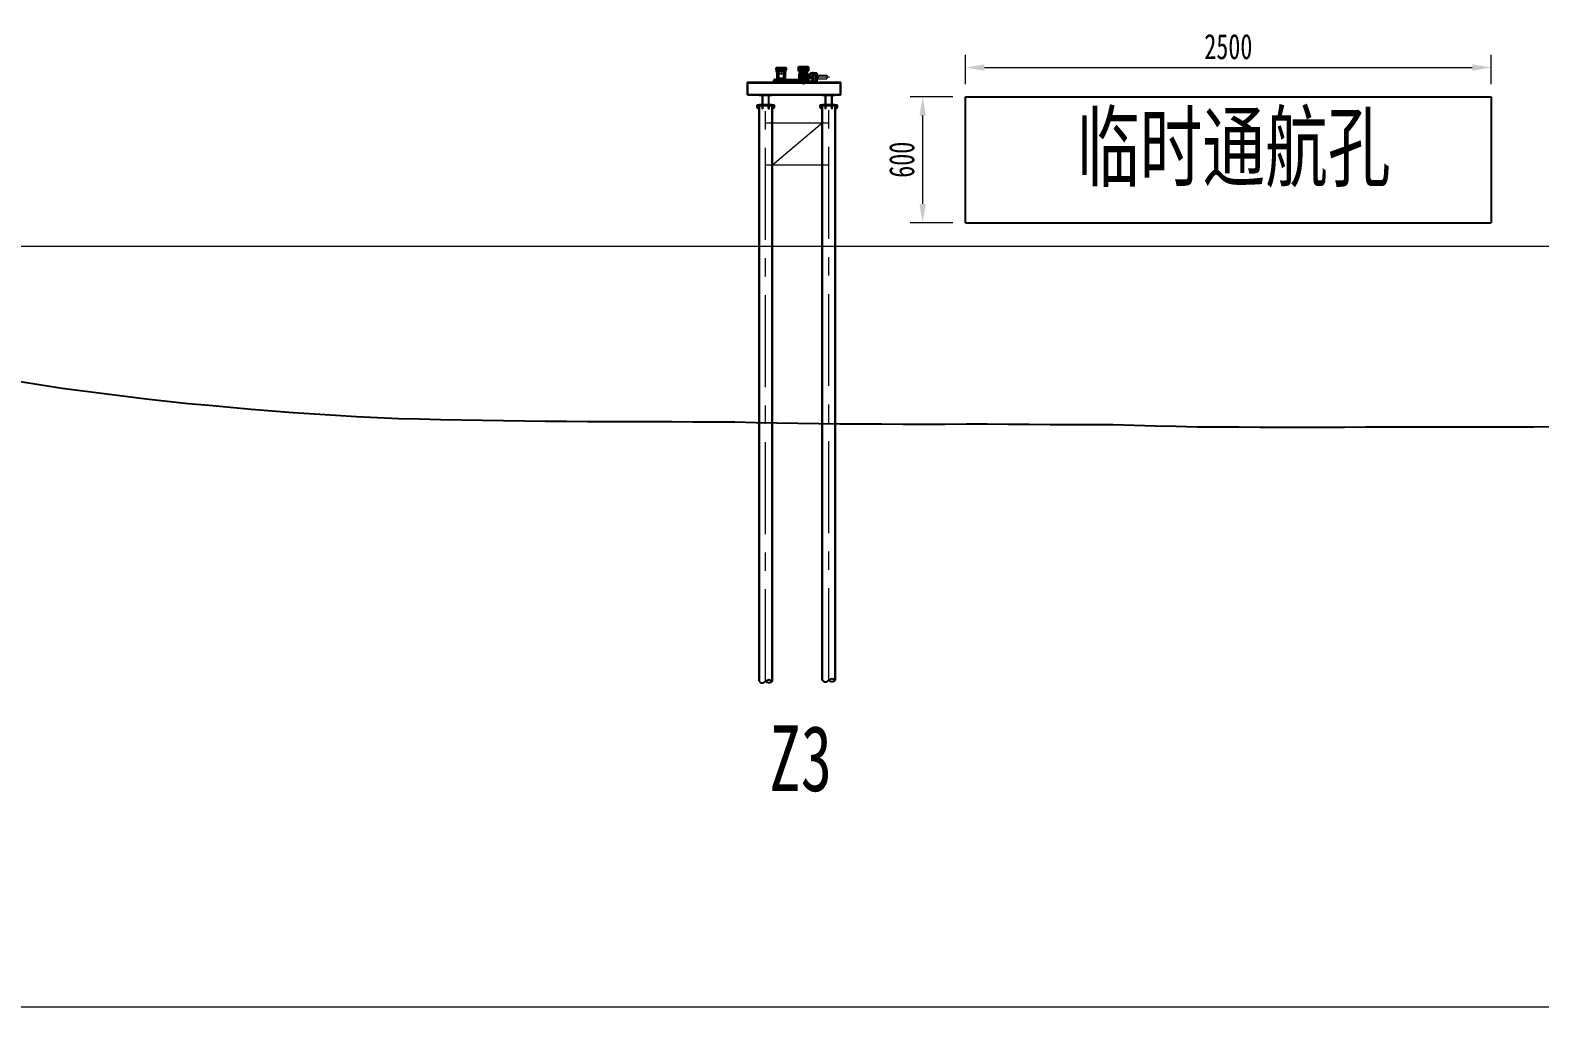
# Model space of a CAD drawing. Extents: x 1767995 to 4174245, y 542814 to 862564.
# Drawn here: x 1931156 to 2002967, y 622752 to 669219 of the extents above; entities that cross this region are included whole.
import ezdxf
from ezdxf.lldxf.tags import DXFTag

# ---------------------------------------------------------------- set-up
doc = ezdxf.new("R2010")
doc.units = 0
doc.header["$LTSCALE"] = 3500
for name, pattern in [('ACAD_ISO02W100', [15, 12, -3]), ('CENTER', [2, 1.25, -0.25, 0.25, -0.25]), ('CENTER8', [6.35, 3.96875, -0.79375, 0.79375, -0.79375]), ('CENTERX2', [101.6, 63.5, -12.7, 12.7, -12.7]), ('DASHED', [0.75, 0.5, -0.25]), ('LINEL4', [12.5, 7.5, -2, 1, -2])]:
    doc.linetypes.add(name, pattern=pattern)
doc.layers.get('Defpoints').update_dxf_attribs({"color": 8})
for name, color, linetype, lineweight in [('0 尺寸线', 4, 'Continuous', 18), ('1 BZ 标注', 2, 'Continuous', 13), ('1粗实线', 1, 'Continuous', 30), ('3中心线', 6, 'CENTER', 18), ('5文本', 7, 'Continuous', 15), ('AM_0', 7, 'Continuous', 50), ('中心线', 2, 'CENTER', 15), ('尺寸标注', 3, 'Continuous', 18), ('标注', 3, 'Continuous', 18)]:
    doc.layers.add(name, color=color, linetype=linetype, lineweight=lineweight)
for name, color, linetype in [('M_Prof', 2, 'Continuous'), ('卡特粗实线', 7, 'Continuous'), ('纵_地面线', 30, 'Continuous')]:
    doc.layers.add(name, color=color, linetype=linetype)
doc.styles.add('wlx0.7', font='仿宋_GB2312.TTF', dxfattribs={"width": 0.7})
doc.styles.add('图内文字', font='仿宋_GB2312.TTF', dxfattribs={"width": 0.7})
tags = doc.linetypes.add('DASHDOT0', pattern=[1, 0.4, -0.3, 0, -0.3]).pattern_tags.tags
tags[10:11] = [DXFTag(74, 4), DXFTag(75, 0), DXFTag(340, '0'), DXFTag(46, 0.0), DXFTag(50, 0.0), DXFTag(44, 0.0), DXFTag(45, 0.0)]
tags[8:9] = [DXFTag(74, 4), DXFTag(75, 0), DXFTag(340, '0'), DXFTag(46, 0.0), DXFTag(50, 0.0), DXFTag(44, 0.0), DXFTag(45, 0.0)]
tags[6:7] = [DXFTag(74, 4), DXFTag(75, 0), DXFTag(340, '0'), DXFTag(46, 0.0), DXFTag(50, 0.0), DXFTag(44, 0.0), DXFTag(45, 0.0)]
tags[4:5] = [DXFTag(74, 4), DXFTag(75, 0), DXFTag(340, '0'), DXFTag(46, 0.0), DXFTag(50, 0.0), DXFTag(44, 0.0), DXFTag(45, 0.0)]
doc.dimstyles.new('600', dxfattribs={"dimscale": 600, "dimtxt": 2, "dimasz": 1.5, "dimexe": 1, "dimexo": 1, "dimgap": 0.65, "dimtad": 1, "dimdec": 0, "dimlfac": 0.1, "dimzin": 0, "dimdsep": 46, "dimtxsty": 'wlx0.7', "dimcen": 0, "dimclrd": 7, "dimclre": 7, "dimclrt": 7, "dimadec": 0, "dimazin": 0, "dimtfac": 1, "dimtdec": 0, "dimtmove": 1, "dimatfit": 3, "dimfxl": 1, "dimtolj": 1, "dimtzin": 0, "dimlwd": 13, "dimlwe": 13, "dimarcsym": 1})

# ---------------------------------------------------------------- blocks, each defined once
blk = doc.blocks.new('SW_CENTERMARKSYMBOL_15')
at = {"color": 0, "linetype": 'Continuous', "lineweight": 0}
for p, q in [((-1, 0), (-1.21374, 0)), ((0, 0), (-0.5, 0)), ((0, 1), (0, 1.21374)), ((0, 0), (0, 0.5)), ((0, 0), (0, -0.5)), ((0, 0), (0.5, 0)), ((1, 0), (1.21374, 0)), ((0, -1), (0, -1.21374))]:
    blk.add_line(p, q, dxfattribs=at)
blk = doc.blocks.new('1234569')
at = {"layer": '尺寸标注', "color": 7, "linetype": 'CENTER8'}
for p, q in [((-196111, -679551), (-196090, -679551)), ((-196100, -679562), (-196100, -679541)), ((-196100, -679595), (-196100, -679566))]:
    blk.add_line(p, q, dxfattribs=at)
at = {"layer": '尺寸标注', "color": 7}
for points in [[(-196106, -679565), (-196106, -679565, 0.414214), (-196108, -679567), (-196108, -679575)], [(-196093, -679575), (-196093, -679567, 0.414214), (-196095, -679565), (-196095, -679565)]]:
    blk.add_lwpolyline(points, format="xyb", dxfattribs=at)
blk.add_lwpolyline([(-196095, -679575), (-196095, -679600), (-196100, -679603), (-196105, -679600), (-196105, -679575)], dxfattribs=at)
for radius in [15, 10.4]:
    blk.add_circle((-196100, -679551), radius, dxfattribs=at)
blk = doc.blocks.new('456')
at = {"layer": '尺寸标注', "color": 1, "linetype": 'DASHDOT0'}
for p, q in [((-216147, -678337), (-216154, -678337)), ((-216150, -678340), (-216150, -678333))]:
    blk.add_line(p, q, dxfattribs=at)
at = {"layer": '尺寸标注', "color": 1}
blk.add_circle((-216150, -678337), 3.5, dxfattribs=at)
blk = doc.blocks.new('321321')
at = {"layer": '尺寸标注', "color": 1, "linetype": 'DASHDOT0'}
for p, q in [((-216211, -682364), (-216218, -682364)), ((-216214, -682367), (-216214, -682360)), ((-215991, -682364), (-215998, -682364)), ((-215994, -682367), (-215994, -682360)), ((-215771, -682364), (-215778, -682364)), ((-215774, -682367), (-215774, -682360)), ((-215551, -682364), (-215558, -682364)), ((-215554, -682367), (-215554, -682360)), ((-215331, -682364), (-215338, -682364)), ((-215334, -682367), (-215334, -682360))]:
    blk.add_line(p, q, dxfattribs=at)
at = {"layer": '尺寸标注', "color": 1}
for points in [[(-216212, -682367), (-216210, -682364), (-216212, -682360), (-216216, -682361), (-216218, -682364), (-216216, -682367)], [(-215992, -682367), (-215990, -682364), (-215992, -682360), (-215996, -682361), (-215998, -682364), (-215996, -682367)], [(-215772, -682367), (-215770, -682364), (-215772, -682360), (-215776, -682361), (-215778, -682364), (-215776, -682367)], [(-215552, -682367), (-215550, -682364), (-215552, -682360), (-215556, -682361), (-215558, -682364), (-215556, -682367)], [(-215332, -682367), (-215330, -682364), (-215332, -682360), (-215336, -682361), (-215338, -682364), (-215336, -682367)]]:
    blk.add_lwpolyline(points, close=True, dxfattribs=at)
at = {"layer": '尺寸标注', "color": 4}
for centre, radius in [((-216214, -682364), 6), ((-216214, -682364), 5), ((-215994, -682364), 6), ((-215774, -682364), 6), ((-215554, -682364), 6), ((-215334, -682364), 6)]:
    blk.add_circle(centre, radius, dxfattribs=at)
at = {"layer": '尺寸标注', "color": 1}
for centre in [(-216214, -682364), (-215994, -682364), (-215774, -682364), (-215554, -682364), (-215334, -682364)]:
    blk.add_circle(centre, 5, dxfattribs=at)
at = {"layer": '尺寸标注', "color": 251}
for centre in [(-216214, -682364), (-215994, -682364), (-215774, -682364), (-215554, -682364), (-215334, -682364)]:
    blk.add_circle(centre, 3, dxfattribs=at)
blk = doc.blocks.new('0123')
at = {"layer": '尺寸标注', "color": 0}
for p, q in [((-197674, -679484), (-197674, -679478)), ((-197671, -679484), (-197671, -679509)), ((-197670, -679484), (-197670, -679478)), ((-197662, -679478), (-197662, -679484)), ((-197661, -679484), (-197661, -679509))]:
    blk.add_line(p, q, dxfattribs=at)
at = {"layer": '尺寸标注', "color": 0, "linetype": 'DASHDOT0'}
blk.add_line((-197666, -679473), (-197666, -679513), dxfattribs=at)
at = {"layer": '尺寸标注', "color": 0}
for points in [[(-197658, -679478), (-197674, -679478, 0.414214), (-197675, -679479), (-197675, -679484)], [(-197657, -679484), (-197657, -679479, 0.414214), (-197658, -679478), (-197658, -679484)]]:
    blk.add_lwpolyline(points, format="xyb", dxfattribs=at)
blk.add_lwpolyline([(-197671, -679509), (-197661, -679509), (-197666, -679513)], close=True, dxfattribs=at)
blk = doc.blocks.new('23322')
at = {"layer": '尺寸标注', "color": 0}
for p, q in [((39013, 49007), (39030, 49014)), ((39085, 48934), (39092, 48951)), ((39188, 48934), (39181, 48950)), ((39261, 49109), (39244, 49102)), ((39261, 49006), (39244, 49013))]:
    blk.add_line(p, q, dxfattribs=at)
for centre, radius in [((39021, 49010), 9), ((39022, 49106), 9), ((39137, 49058), 90), ((39137, 49058), 90), ((39089, 49173), 9), ((39089, 48942), 9), ((39184, 48942), 9), ((39185, 49173), 9), ((39252, 49010), 9), ((39253, 49105), 9)]:
    blk.add_circle(centre, radius, dxfattribs=at)
blk.add_arc((39137, 49058), 150, 296.46128, 243.53872, dxfattribs=at)
blk = doc.blocks.new('ewqwe')
h = blk.add_hatch()
h.set_pattern_fill('ANSI37', color=5, scale=4)
h.set_pattern_definition([(45, (60193.746, -5943.269), (-8.98025612, 8.98025612), []), (135, (60193.746, -5943.269), (-8.98025612, -8.98025612), [])])
h.paths.add_polyline_path([(965601, 492388), (966080, 492388), (966080, 492408), (965601, 492408)])
at = {"color": 2, "lineweight": 30}
for p, q in [((965601, 492388), (966081, 492388)), ((965601, 492208), (965601, 492378)), ((965601, 492208), (966081, 492208)), ((965601, 492188), (966081, 492188)), ((965651, 492148), (965671, 492148)), ((965706, 492208), (965706, 492368)), ((965726, 492208), (965726, 492368)), ((965831, 492208), (965831, 492368)), ((965851, 492208), (965851, 492368)), ((965956, 492208), (965956, 492368)), ((965976, 492208), (965976, 492368)), ((966011, 492148), (966031, 492148)), ((966081, 492208), (966081, 492378)), ((966081, 492188), (966081, 492208))]:
    blk.add_line(p, q, dxfattribs=at)
at = {"color": 2}
for p, q in [((965601, 492368), (965601, 492388)), ((965601, 492188), (965601, 492208))]:
    blk.add_line(p, q, dxfattribs=at)
at = {"color": 2, "lineweight": 30}
blk.add_lwpolyline([(965601, 492368), (966081, 492368), (966081, 492388)], dxfattribs=at)
at = {"layer": '0 尺寸线'}
blk.add_lwpolyline([(965601, 492388), (966081, 492388), (966081, 492408), (965601, 492408)], close=True, dxfattribs=at)
at = {"layer": '1 BZ 标注'}
for p, q in [((965651, 492148), (965671, 492148)), ((966011, 492148), (966031, 492148))]:
    blk.add_line(p, q, dxfattribs=at)
at = {"layer": '中心线', "linetype": 'CENTERX2'}
for p, q in [((965651, 492188), (965651, 492148)), ((965651, 492188), (965651, 492148)), ((965671, 492188), (965671, 492148)), ((965671, 492188), (965671, 492148)), ((965671, 492148), (966011, 492148)), ((965671, 492148), (966011, 492148)), ((966011, 492188), (966011, 492148)), ((966011, 492188), (966011, 492148)), ((966031, 492188), (966031, 492148)), ((966031, 492188), (966031, 492148))]:
    blk.add_line(p, q, dxfattribs=at)
at = {"layer": '卡特粗实线'}
blk.add_line((965976, 492208), (965996, 492208), dxfattribs=at)
blk = doc.blocks.new('A$C159A2C35')
h = blk.add_hatch()
h.set_pattern_fill('ANSI37', color=5, scale=4)
h.set_pattern_definition([(45, (-904848.285, -497628.079), (-8.98025612, 8.98025612), []), (135, (-904848.285, -497628.079), (-8.98025612, -8.98025612), [])])
h.paths.add_polyline_path([(449, 703), (928, 703), (928, 723), (449, 723)])
at = {"layer": '尺寸标注', "linetype": 'ACAD_ISO02W100', "lineweight": 30, "ltscale": 3}
h = blk.add_hatch(dxfattribs=at)
h.set_pattern_fill('ANSI32', color=3, scale=50)
h.set_pattern_definition([(45, (-39514.227, -48795.501), (-13.258252, 13.258252), []), (45, (-39505.388, -48795.501), (-13.258252, 13.258252), [])])
h.paths.add_polyline_path([(-578, 68), (-578, 48), (-175, 48), (-175, 68)])
at = {"color": 2, "lineweight": 30}
for p, q in [((448, 603), (448, 723)), ((448, 703), (928, 703)), ((448, 603), (928, 603)), ((448, 583), (928, 583)), ((473, 533), (473, 583)), ((473, 533), (483, 533)), ((473, 533), (522, 433)), ((483, 533), (483, 583)), ((483, 533), (532, 433)), ((522, 433), (563, 433)), ((553, 603), (553, 683)), ((563, 433), (563, 583)), ((573, 603), (573, 683)), ((678, 603), (678, 683)), ((698, 603), (698, 683)), ((803, 603), (803, 683)), ((814, 433), (814, 583)), ((814, 433), (856, 433)), ((823, 603), (823, 683)), ((894, 533), (846, 433)), ((904, 533), (856, 433)), ((894, 533), (894, 583)), ((904, 533), (904, 583)), ((928, 603), (928, 703))]:
    blk.add_line(p, q, dxfattribs=at)
at = {"color": 5, "linetype": 'Continuous', "lineweight": 0}
for p, q in [((-771, 352), (-1493, 352)), ((-771, 172), (-1493, 172)), ((-878, 375), (-879, 375)), ((-873, 369), (-873, 365)), ((-870, 369), (-873, 369)), ((-873, 365), (-873, 352)), ((-870, 365), (-870, 369)), ((-870, 365), (-870, 352)), ((-864, 375), (-865, 375)), ((-771, 394), (-811, 394)), ((-771, 386), (-811, 386)), ((-771, 378), (-811, 378)), ((-771, 126), (-811, 126)), ((-771, 118), (-811, 118)), ((-771, 110), (-811, 110))]:
    blk.add_line(p, q, dxfattribs=at)
at = {"color": 7, "linetype": 'Continuous'}
for p, q in [((-1026, 45), (-588, 45)), ((-923, 45), (-952, 45)), ((-667, 45), (-724, 45)), ((-588, 45), (-576, 45)), ((-118, 45), (-576, 45)), ((684, 131), (688, 131)), ((686, 418), (690, 418))]:
    blk.add_line(p, q, dxfattribs=at)
at = {"color": 6, "linetype": 'Continuous'}
blk.add_line((-578, 424), (-175, 424), dxfattribs=at)
at = {"color": 5, "linetype": 'Continuous'}
for p, q in [((-546, 98), (-546, 424)), ((-207, 424), (-207, 98))]:
    blk.add_line(p, q, dxfattribs=at)
at = {"color": 2}
for p, q in [((448, 683), (448, 703)), ((448, 583), (448, 603))]:
    blk.add_line(p, q, dxfattribs=at)
at = {"color": 5, "linetype": 'DASHED'}
for p, q in [((553, 433), (553, 583)), ((824, 433), (824, 583))]:
    blk.add_line(p, q, dxfattribs=at)
at = {"color": 5, "linetype": 'Continuous', "lineweight": 0}
for points in [[(-879, 375), (-879, 380), (-879, 382)], [(-864, 382), (-864, 382), (-864, 382), (-866, 382), (-867, 382), (-870, 382), (-872, 382), (-875, 382), (-877, 382), (-878, 382), (-879, 382), (-879, 382)], [(-864, 382), (-864, 380), (-864, 375)]]:
    blk.add_lwpolyline(points, dxfattribs=at)
blk.add_lwpolyline([(-811, 95), (-811, 410, -0.414214), (-809, 412), (-773, 412, -0.414214), (-771, 410), (-771, 95, -0.414214), (-773, 93), (-809, 93, -0.414214)], format="xyb", close=True, dxfattribs=at)
for points in [[(-603, 287), (-751, 287, -0.414214), (-753, 289), (-753, 310, 0.414214), (-755, 312), (-771, 312)], [(-771, 212), (-755, 212, 0.414214), (-753, 214), (-753, 235, -0.414214), (-751, 237), (-603, 237, 0.414214), (-598, 242), (-598, 282, 0.414214), (-603, 287)]]:
    blk.add_lwpolyline(points, format="xyb", dxfattribs=at)
at = {"color": 2, "lineweight": 30}
blk.add_lwpolyline([(448, 683), (928, 683)], dxfattribs=at)
at = {"color": 7, "linetype": 'Continuous'}
for centre, radius in [((686, 131), 8.26), ((686, 131), 7.14), ((688, 418), 8.26), ((688, 418), 7.14), ((686, 131), 2), ((688, 418), 2)]:
    blk.add_circle(centre, radius, dxfattribs=at)
at = {"color": 5, "linetype": 'Continuous', "lineweight": 0}
for points, knots in [([(-873, 369), (-875, 369), (-876, 370), (-878, 371), (-878, 371)], [0, 0, 0, 0, 0.993902, 1, 1, 1, 1]), ([(-865, 371), (-866, 371), (-867, 370), (-869, 369), (-870, 369)], [0, 0, 0, 0, 0.587839, 1, 1, 1, 1])]:
    blk.add_open_spline(points, degree=3, knots=knots, dxfattribs=at)
at = {"color": 7, "linetype": 'Continuous'}
for points in [[(680, 125), (680, 126), (678, 127), (678, 130), (678, 133), (679, 136), (681, 138), (683, 139), (686, 140), (689, 139), (692, 138), (694, 135), (695, 133), (695, 130), (694, 127), (692, 125), (690, 123), (687, 122), (684, 122), (682, 123), (681, 125), (680, 125)], [(682, 412), (682, 413), (680, 414), (680, 417), (680, 420), (681, 423), (683, 425), (685, 426), (688, 427), (691, 426), (694, 425), (696, 423), (697, 420), (697, 417), (696, 414), (694, 412), (692, 410), (689, 409), (686, 410), (684, 411), (683, 412), (682, 412)]]:
    blk.add_open_spline(points, degree=3, knots=[0, 0, 0, 0, 0.053715, 0.10743, 0.161125, 0.214803, 0.268509, 0.322226, 0.375879, 0.429453, 0.483028, 0.536683, 0.5904, 0.644106, 0.697784, 0.751479, 0.805199, 0.858879, 0.912473, 0.966037, 1, 1, 1, 1], dxfattribs=at)
at = {"layer": '0 尺寸线'}
blk.add_lwpolyline([(449, 703), (928, 703), (928, 723), (449, 723)], close=True, dxfattribs=at)
at = {"layer": '1 BZ 标注'}
for p, q in [((-1493, 352), (-1493, 172)), ((928, 703), (928, 683)), ((928, 603), (928, 583))]:
    blk.add_line(p, q, dxfattribs=at)
at = {"layer": 'AM_0', "color": 7, "lineweight": 30}
for p, q in [((-1010, 453), (-1010, 45)), ((-841, 453), (-1010, 453)), ((-990, 453), (-990, 45)), ((-877, 45), (-877, 0)), ((-841, 45), (-841, 453)), ((-811, 453), (-841, 453)), ((-811, 45), (-811, 453)), ((-761, 453), (-811, 453)), ((1006, 45), (1006, 135)), ((1026, 45), (1026, 135))]:
    blk.add_line(p, q, dxfattribs=at)
for points in [[(-1026, 45), (1026, 45), (1026, 0), (-1026, 0)], [(386, 65), (986, 65), (986, 45), (386, 45)]]:
    blk.add_lwpolyline(points, close=True, dxfattribs=at)
blk.add_lwpolyline([(1026, 135), (-511, 135, -0.414214), (-661, 285), (-661, 353, 0.414491), (-761, 453)], format="xyb", dxfattribs=at)
blk.add_lwpolyline([(-678, 45), (-678, 48), (-576, 48), (346, 48), (346, 45)], dxfattribs=at)
at = {"layer": '中心线', "linetype": 'CENTERX2'}
blk.add_line((688, 610), (688, 363), dxfattribs=at)
at = {"layer": '卡特粗实线'}
blk.add_line((823, 603), (843, 603), dxfattribs=at)
at = {"layer": '尺寸标注', "color": 253, "linetype": 'LINEL4'}
for p, q in [((-1611, 262), (-207, 262)), ((-377, -88), (-377, 571)), ((-377, 571), (-377, -88)), ((-377, -22), (-377, 522)), ((-326, 386), (-333, 369)), ((546, 440), (546, 65)), ((546, 121), (826, 121)), ((596, 205), (596, 143)), ((776, 205), (776, 143)), ((827, 440), (826, 65))]:
    blk.add_line(p, q, dxfattribs=at)
at = {"layer": '尺寸标注', "color": 4}
for p, q in [((-811, 402), (-811, 343)), ((-811, 388), (-811, 45)), ((-811, 93), (-811, 153)), ((-811, 45), (1026, 45)), ((-227, 98), (-527, 98)), ((-522, 48), (-522, 48)), ((-514, 48), (-514, 48)), ((-444, 128), (-310, 128)), ((-385, 45), (-385, 45)), ((-381, 45), (-381, 45)), ((-373, 45), (-373, 45)), ((-369, 45), (-369, 45)), ((-244, 68), (-244, 68)), ((-228, 68), (-228, 68)), ((346, 45), (346, 135)), ((366, 45), (366, 135)), ((506, 65), (686, 65)), ((686, 143), (586, 125)), ((686, 65), (866, 65))]:
    blk.add_line(p, q, dxfattribs=at)
at = {"layer": '尺寸标注', "color": 8, "linetype": 'ACAD_ISO02W100'}
for p, q in [((-661, 272), (-811, 272)), ((-661, 252), (-811, 252))]:
    blk.add_line(p, q, dxfattribs=at)
at = {"layer": '尺寸标注', "color": 6}
blk.add_line((947, 45), (-811, 45), dxfattribs=at)
at = {"layer": '尺寸标注', "color": 6, "lineweight": 30}
for p, q in [((-708, 291), (-708, 327)), ((-708, 291), (-708, 327)), ((-708, 197), (-708, 233)), ((-708, 197), (-708, 233)), ((-706, 329), (-578, 329)), ((-706, 289), (-578, 289)), ((-706, 235), (-578, 235)), ((-706, 195), (-578, 195)), ((-175, 63), (-175, 58))]:
    blk.add_line(p, q, dxfattribs=at)
at = {"layer": '尺寸标注', "color": 4, "linetype": 'ACAD_ISO02W100'}
for p, q in [((-673, 289), (-673, 329)), ((-673, 287), (-673, 237)), ((-673, 237), (-673, 287)), ((-673, 195), (-673, 235)), ((-648, 289), (-648, 329)), ((-648, 237), (-648, 287)), ((-648, 195), (-648, 235)), ((-623, 289), (-623, 329)), ((-623, 287), (-623, 237)), ((-623, 237), (-623, 287)), ((-623, 195), (-623, 235))]:
    blk.add_line(p, q, dxfattribs=at)
at = {"layer": '尺寸标注', "color": 1, "linetype": 'CENTER8'}
blk.add_line((-633, 109), (327, 109), dxfattribs=at)
at = {"layer": '尺寸标注', "color": 2}
blk.add_line((-578, 87), (-578, 424), dxfattribs=at)
at = {"layer": '尺寸标注', "color": 6, "linetype": 'ACAD_ISO02W100', "lineweight": 30, "ltscale": 3}
for p, q in [((-578, 98), (-175, 98)), ((-578, 68), (-175, 68))]:
    blk.add_line(p, q, dxfattribs=at)
at = {"layer": '尺寸标注', "color": 8}
for p, q in [((-526, 53), (-522, 57)), ((-526, 53), (-526, 48)), ((-522, 88), (-518, 90)), ((-522, 68), (-522, 88)), ((-522, 68), (-522, 57)), ((-518, 90), (-514, 88)), ((-514, 88), (-514, 68)), ((-514, 68), (-514, 57)), ((-514, 57), (-510, 53)), ((-510, 53), (-510, 48)), ((-385, 53), (-381, 57)), ((-385, 53), (-385, 48)), ((-381, 88), (-377, 90)), ((-381, 68), (-381, 88)), ((-381, 68), (-381, 57)), ((-377, 90), (-373, 88)), ((-373, 88), (-373, 68)), ((-373, 68), (-373, 57)), ((-373, 57), (-369, 53)), ((-369, 53), (-369, 48)), ((-244, 53), (-240, 57)), ((-244, 53), (-244, 48)), ((-240, 88), (-236, 90)), ((-240, 68), (-240, 88)), ((-240, 68), (-240, 57)), ((-240, 57), (-240, 57)), ((-236, 90), (-232, 88)), ((-232, 88), (-232, 68)), ((-232, 68), (-232, 57)), ((-232, 57), (-228, 53)), ((-228, 53), (-228, 48)), ((423, 73), (449, 73)), ((423, 65), (423, 73)), ((449, 65), (423, 65)), ((426, 17), (426, 65)), ((426, 17), (436, 13)), ((427, 27), (427, 73)), ((427, 17), (427, 45)), ((443, 25), (429, 25)), ((436, 13), (446, 17)), ((445, 27), (445, 73)), ((446, 17), (446, 65)), ((446, 17), (446, 45)), ((449, 73), (449, 65)), ((515, 100), (522, 103)), ((515, 100), (515, 55)), ((522, 103), (522, 55)), ((522, 103), (529, 100)), ((529, 100), (529, 55)), ((538, 540), (538, 443)), ((538, 443), (553, 438)), ((546, 205), (826, 205)), ((553, 438), (553, 423)), ((553, 423), (820, 423)), ((563, 125), (586, 125)), ((586, 125), (686, 143)), ((686, 143), (786, 125)), ((786, 125), (810, 125)), ((834, 443), (820, 438)), ((820, 423), (820, 438)), ((834, 443), (834, 540)), ((850, 103), (843, 100)), ((843, 100), (843, 55)), ((843, 95), (843, 55)), ((850, 103), (850, 55)), ((857, 100), (850, 103)), ((850, 100), (850, 55)), ((857, 100), (857, 55)), ((857, 95), (857, 55)), ((924, 73), (948, 73)), ((924, 65), (924, 73)), ((948, 65), (924, 65)), ((926, 16), (926, 65)), ((926, 16), (936, 13)), ((927, 26), (927, 73)), ((927, 16), (927, 45)), ((943, 24), (929, 24)), ((936, 13), (946, 16)), ((945, 26), (945, 73)), ((946, 16), (946, 65)), ((946, 16), (946, 45)), ((948, 73), (948, 65))]:
    blk.add_line(p, q, dxfattribs=at)
at = {"layer": '尺寸标注', "color": 8, "linetype": 'DASHDOT0'}
for p, q in [((-518, 68), (-518, 90)), ((-377, 68), (-377, 90)), ((-236, 68), (-236, 90))]:
    blk.add_line(p, q, dxfattribs=at)
at = {"layer": '尺寸标注', "color": 1}
blk.add_line((-501, 314), (-484, 307), dxfattribs=at)
at = {"layer": '尺寸标注', "color": 4, "linetype": 'ACAD_ISO02W100', "lineweight": 30, "ltscale": 3}
for p, q in [((-392, 127), (-392, 515)), ((-362, 127), (-362, 515))]:
    blk.add_line(p, q, dxfattribs=at)
at = {"layer": '尺寸标注', "color": 0}
blk.add_line((324, 45), (924, 45), dxfattribs=at)
at = {"layer": '尺寸标注', "color": 8, "linetype": 'CENTER8'}
for p, q in [((436, 25), (436, 73)), ((936, 24), (936, 73))]:
    blk.add_line(p, q, dxfattribs=at)
at = {"layer": '尺寸标注', "color": 1, "lineweight": 30}
for p, q in [((497, 540), (497, 65)), ((497, 540), (875, 540)), ((502, 545), (870, 545)), ((538, 581), (538, 564)), ((539, 563), (838, 563)), ((539, 562), (585, 551)), ((836, 583), (540, 583)), ((586, 551), (787, 551)), ((586, 549), (586, 545)), ((786, 545), (786, 549)), ((787, 551), (837, 562)), ((838, 564), (838, 581)), ((875, 540), (875, 65))]:
    blk.add_line(p, q, dxfattribs=at)
at = {"layer": '尺寸标注', "color": 1, "linetype": 'LINEL4'}
for p, q in [((586, 551), (586, 205)), ((786, 551), (786, 205))]:
    blk.add_line(p, q, dxfattribs=at)
at = {"layer": '尺寸标注', "color": 6, "lineweight": 30}
for points in [[(-1021, 361), (-1026, 361), (-1026, 163), (-1021, 163)], [(-1016, 163), (-1010, 163), (-1010, 361), (-1016, 361)], [(-578, 68), (-578, 424), (-546, 424), (-546, 98)], [(-546, 98), (-546, 424), (-207, 424), (-207, 98)], [(-207, 98), (-207, 424), (-175, 424), (-175, 68)]]:
    blk.add_lwpolyline(points, dxfattribs=at)
at = {"layer": '尺寸标注', "color": 2}
blk.add_lwpolyline([(-705, 329), (-665, 329), (-665, 334), (-705, 334)], close=True, dxfattribs=at)
at = {"layer": '尺寸标注', "color": 3}
blk.add_lwpolyline([(-623, 339, 0.414214), (-626, 342), (-653, 342), (-663, 342), (-670, 342, 0.414214), (-673, 339), (-673, 335), (-665, 335), (-665, 329), (-673, 329), (-673, 178, 0.414583), (-670, 175), (-626, 175, 0.413844), (-623, 178)], format="xyb", close=True, dxfattribs=at)
at = {"layer": '尺寸标注', "color": 7, "linetype": 'ACAD_ISO02W100'}
blk.add_lwpolyline([(327, 115), (-633, 115), (-633, 103), (327, 103)], close=True, dxfattribs=at)
at = {"layer": '尺寸标注', "color": 3, "linetype": 'ACAD_ISO02W100', "lineweight": 30, "ltscale": 3}
blk.add_lwpolyline([(-578, 48), (-175, 48), (-175, 68), (-578, 68)], close=True, dxfattribs=at)
at = {"layer": '尺寸标注', "color": 4, "lineweight": 30}
blk.add_lwpolyline([(-542, 545), (-212, 545), (-212, 515), (-542, 515)], close=True, dxfattribs=at)
at = {"layer": '尺寸标注', "color": 4, "linetype": 'ACAD_ISO02W100', "lineweight": 30, "ltscale": 3}
for points in [[(-542, 128), (-542, 515), (-512, 515), (-512, 128)], [(-242, 128), (-242, 515), (-212, 515), (-212, 127)]]:
    blk.add_lwpolyline(points, dxfattribs=at)
at = {"layer": '尺寸标注', "color": 4, "lineweight": 30}
blk.add_lwpolyline([(-542, 113, 0.414214), (-527, 98), (-227, 98, 0.414214), (-212, 113), (-212, 128), (-542, 128)], format="xyb", close=True, dxfattribs=at)
at = {"layer": '尺寸标注', "color": 4}
for points in [[(534, 45), (534, 55), (510, 55), (510, 45)], [(838, 45), (838, 55), (862, 55), (862, 45)]]:
    blk.add_lwpolyline(points, dxfattribs=at)
at = {"layer": '尺寸标注', "color": 8}
for points in [[(533, 55), (511, 55), (511, 48), (533, 48)], [(839, 55), (861, 55), (861, 48), (839, 48)]]:
    blk.add_lwpolyline(points, close=True, dxfattribs=at)
for points in [[(563, 125), (563, 178), (546, 178), (546, 205)], [(810, 125), (810, 178), (826, 178), (826, 205)]]:
    blk.add_lwpolyline(points, dxfattribs=at)
at = {"layer": '尺寸标注', "color": 6, "lineweight": 50}
blk.add_circle((-1018, 305), 4.84, dxfattribs=at)
at = {"layer": '尺寸标注', "color": 6, "lineweight": 30}
blk.add_circle((-1018, 218), 4.84, dxfattribs=at)
at = {"layer": '尺寸标注', "color": 252, "lineweight": 50}
for centre, radius in [((-1018, 305), 3.24), ((-1018, 218), 3.24), ((-1018, 305), 1.71), ((-1018, 218), 1.71)]:
    blk.add_circle(centre, radius, dxfattribs=at)
at = {"layer": '尺寸标注', "color": 6, "lineweight": 50}
for centre, start, end in [((-1018, 363), 203.39093, 336.60907), ((-1018, 161), 22.74399, 157.25601)]:
    blk.add_arc(centre, 4.84, start, end, dxfattribs=at)
at = {"layer": '尺寸标注', "color": 252, "lineweight": 50}
for centre, start, end in [((-1018, 363), 216.35681, 323.64319), ((-1018, 161), 35.26085, 144.73915)]:
    blk.add_arc(centre, 3.24, start, end, dxfattribs=at)
at = {"layer": '尺寸标注', "color": 6, "lineweight": 30}
for centre, start, end in [((-706, 327), 90, 180), ((-706, 291), 180, 270), ((-706, 233), 90, 180), ((-706, 197), 180, 270)]:
    blk.add_arc(centre, 2, start, end, dxfattribs=at)
at = {"layer": '尺寸标注', "color": 8}
for centre, start, end in [((429, 27), 180, 270), ((443, 27), 270, 0), ((929, 26), 180, 270), ((943, 26), 270, 0)]:
    blk.add_arc(centre, 2, start, end, dxfattribs=at)
at = {"layer": '尺寸标注', "color": 1}
blk.add_arc((502, 540), 5, 90, 180, dxfattribs=at)
at = {"layer": '尺寸标注', "color": 1, "lineweight": 30}
for centre, radius, start, end in [((540, 581), 2, 91.83477, 180.00189), ((540, 564), 2, 180.00189, 221.3973), ((540, 564), 2, 221.3973, 246.96415), ((584, 549), 2, 41.43658, 66.96415), ((584, 549), 2, 0.00255, 41.43658), ((788, 549), 2, 138.60095, 180.00255), ((788, 549), 2, 113.0462, 138.60095), ((836, 581), 2, 359.99798, 90), ((836, 564), 2, 293.0462, 318.6105), ((836, 564), 2, 318.6105, 359.99798), ((870, 540), 5, 0, 90)]:
    blk.add_arc(centre, radius, start, end, dxfattribs=at)
at = {"layer": '尺寸标注', "color": 4}
for points in [[(686, 140), (686, 140), (687, 140), (689, 139), (692, 138), (694, 135), (695, 133), (695, 130), (694, 127), (692, 125), (690, 123), (688, 122), (687, 122), (686, 122)], [(688, 427), (688, 427), (689, 427), (691, 426), (694, 425), (696, 423), (697, 420), (697, 417), (696, 414), (694, 412), (692, 410), (690, 410), (689, 409), (688, 409)]]:
    blk.add_open_spline(points, degree=3, knots=[0.3737289, 0.3737289, 0.3737289, 0.3737289, 0.3758789, 0.4294528, 0.4830281, 0.5366835, 0.5904001, 0.6441057, 0.6977838, 0.7514791, 0.8051994, 0.8588792, 0.8737029, 0.8737029, 0.8737029, 0.8737029], dxfattribs=at)
at = {"color": 7, "linetype": 'Continuous', "lineweight": 0, "xscale": -10, "yscale": 10, "zscale": 10}
for p in [(686, 131), (688, 418)]:
    blk.add_blockref('SW_CENTERMARKSYMBOL_15', p, dxfattribs=at)
at = {"layer": '1 BZ 标注'}
blk.add_blockref('ewqwe', (-966218, -491643), dxfattribs=at)
at = {"layer": '尺寸标注', "color": 4}
for name, p in [('1234569', (195274, 680028)), ('321321', (215631, 682473)), ('456', (215567, 678446)), ('456', (215567, 678446)), ('1234569', (195538, 679999)), ('456', (215787, 678446)), ('456', (215787, 678446)), ('1234569', (195909, 679999)), ('456', (216007, 678446)), ('456', (216007, 678446)), ('456', (216227, 678446)), ('456', (216227, 678446)), ('456', (216447, 678446)), ('456', (216447, 678446)), ('1234569', (197077, 679710))]:
    blk.add_blockref(name, p, dxfattribs=at)
at = {"layer": '尺寸标注', "color": 3}
blk.add_blockref('0123', (196973, 679818), dxfattribs=at)
at = {"layer": '尺寸标注', "color": 7}
blk.add_blockref('23322', (-39514, -48796), dxfattribs=at)
blk = doc.blocks.new('*D248')
at = {"color": 7, "linetype": 'Continuous', "lineweight": 13}
for p, q in [((1975651, 666655), (1975651, 668042)), ((2000651, 666655), (2000651, 668042)), ((1976551, 667442), (1999751, 667442))]:
    blk.add_line(p, q, dxfattribs=at)
at = {"color": 7}
for points in [[(1976551, 667592), (1976551, 667292), (1975651, 667442)], [(1999751, 667592), (1999751, 667292), (2000651, 667442)]]:
    blk.add_solid(points, dxfattribs=at)
at = {"layer": 'Defpoints', "color": 0}
for p in [(2000651, 667442), (1975651, 666055), (2000651, 666055)]:
    blk.add_point(p, dxfattribs=at)
at = {"color": 7, "insert": (1988151, 668432), "char_height": 1200, "attachment_point": 5, "style": 'wlx0.7'}
blk.add_mtext('\\A1;2500', dxfattribs=at)
blk = doc.blocks.new('*D249')
at = {"color": 7, "linetype": 'Continuous', "lineweight": 13}
for p, q in [((1975051, 666055), (1973010, 666055)), ((1973610, 665155), (1973610, 660955)), ((1975051, 660055), (1973010, 660055))]:
    blk.add_line(p, q, dxfattribs=at)
at = {"color": 7}
for points in [[(1973460, 665155), (1973760, 665155), (1973610, 666055)], [(1973460, 660955), (1973760, 660955), (1973610, 660055)]]:
    blk.add_solid(points, dxfattribs=at)
at = {"layer": 'Defpoints', "color": 0}
for p in [(1975651, 666055), (1973610, 660055), (1975651, 660055)]:
    blk.add_point(p, dxfattribs=at)
at = {"color": 7, "insert": (1972620, 663055), "char_height": 1200, "attachment_point": 5, "rotation": 90, "style": 'wlx0.7'}
blk.add_mtext('\\A1;600', dxfattribs=at)

msp = doc.modelspace()

# ---------------------------------------------------------------- linework, layer by layer
for p, q in [((1975651.4, 660055.2), (1975651.4, 666055.2)), ((1975651.4, 666055.2), (2000651.4, 666055.2)), ((2000651.4, 666055.2), (2000651.4, 660055.2)), ((1975651.4, 660055.2), (2000651.4, 660055.2))]:
    msp.add_line(p, q)
at = {"layer": '1粗实线'}
for p, q in [((1965825, 638241.7), (1965825, 665638)), ((1966455, 638241.7), (1966455, 665637.9)), ((1968825, 638290.5), (1968825, 665638)), ((1969455, 638290.5), (1969455, 665637.9))]:
    msp.add_line(p, q, dxfattribs=at)
for points in [[(1965283.2, 666142), (1969695.2, 666142), (1969695.2, 666730), (1965283.2, 666730)], [(1965825, 665488), (1965790, 665488), (1965740, 665538), (1965740, 665638), (1965740, 665538), (1965790, 665488)], [(1965740, 665638), (1966540, 665638)], [(1965996, 665638), (1965996, 665488), (1965984, 665488), (1965984, 665638), (1965984, 665488), (1965996, 665488)], [(1966296, 665638), (1966296, 665488), (1966284, 665488), (1966284, 665638), (1966284, 665488), (1966296, 665488)], [(1966490, 665488), (1966455, 665488)], [(1966540, 665538), (1966490, 665488), (1966540, 665538), (1966540, 665638)], [(1968825, 665488), (1968790, 665488), (1968740, 665538), (1968740, 665638), (1968740, 665538), (1968790, 665488)], [(1968740, 665638), (1969540, 665638)], [(1968996, 665638), (1968996, 665488), (1968984, 665488), (1968984, 665638), (1968984, 665488), (1968996, 665488)], [(1969296, 665638), (1969296, 665488), (1969284, 665488), (1969284, 665638), (1969284, 665488), (1969296, 665488)], [(1969490, 665488), (1969455, 665488)], [(1969540, 665538), (1969490, 665488), (1969540, 665538), (1969540, 665638)]]:
    msp.add_lwpolyline(points, close=True, dxfattribs=at)
for points in [[(1965740, 665654), (1965740, 665638), (1965740, 665654), (1966540, 665654), (1966540, 665638), (1966540, 665654)], [(1968740, 665654), (1968740, 665638), (1968740, 665654), (1969540, 665654), (1969540, 665638), (1969540, 665654)]]:
    msp.add_lwpolyline(points, dxfattribs=at)
at = {"layer": '3中心线'}
for p, q in [((1966140, 638241.7), (1966140, 665638)), ((1969140, 638290.5), (1969140, 665638)), ((1966140, 664805.5), (1969140, 664805.5)), ((1966459.5, 662805.5), (1968837.1, 664805.5)), ((1966140, 662805.5), (1969140, 662805.5))]:
    msp.add_line(p, q, dxfattribs=at)
at = {"layer": '5文本'}
msp.add_line((1767995, 622751.7, -0.3), (2249245, 622751.7, -0.3), dxfattribs=at)
at = {"layer": 'M_Prof'}
for p, q in [((1965283.2, 666710), (1969695.2, 666710)), ((1965283.2, 666162), (1969695.2, 666162))]:
    msp.add_line(p, q, dxfattribs=at)
for points in [[(1965840, 665654), (1966140, 665654), (1966140, 665672), (1966008.5, 665672, -0.4142136), (1965995.5, 665685), (1965995.5, 666111, -0.4142136), (1966008.5, 666124), (1966140, 666124), (1966140, 666142), (1965840, 666142), (1965840, 666124), (1965971.5, 666124, -0.4142136), (1965984.5, 666111), (1965984.5, 665685, -0.4142136), (1965971.5, 665672), (1965840, 665672)], [(1966140, 665654), (1966440, 665654), (1966440, 665672), (1966308.5, 665672, -0.4142136), (1966295.5, 665685), (1966295.5, 666111, -0.4142136), (1966308.5, 666124), (1966440, 666124), (1966440, 666142), (1966140, 666142), (1966140, 666124), (1966271.5, 666124, -0.4142136), (1966284.5, 666111), (1966284.5, 665685, -0.4142136), (1966271.5, 665672), (1966140, 665672)], [(1968840, 665654), (1969140, 665654), (1969140, 665672), (1969008.5, 665672, -0.4142136), (1968995.5, 665685), (1968995.5, 666111, -0.4142136), (1969008.5, 666124), (1969140, 666124), (1969140, 666142), (1968840, 666142), (1968840, 666124), (1968971.5, 666124, -0.4142136), (1968984.5, 666111), (1968984.5, 665685, -0.4142136), (1968971.5, 665672), (1968840, 665672)], [(1969140, 665654), (1969440, 665654), (1969440, 665672), (1969308.5, 665672, -0.4142136), (1969295.5, 665685), (1969295.5, 666111, -0.4142136), (1969308.5, 666124), (1969440, 666124), (1969440, 666142), (1969140, 666142), (1969140, 666124), (1969271.5, 666124, -0.4142136), (1969284.5, 666111), (1969284.5, 665685, -0.4142136), (1969271.5, 665672), (1969140, 665672)]]:
    msp.add_lwpolyline(points, format="xyb", close=True, dxfattribs=at)
for points in [[(1965825, 638241.7), (1965982.5, 638163), (1966140, 638241.7), (1966297.5, 638320.5), (1966455, 638241.7)], [(1966455, 638241.7), (1966297.5, 638163), (1966140, 638241.7)], [(1968825, 638290.5), (1968982.5, 638211.7), (1969140, 638290.5), (1969297.5, 638369.2), (1969455, 638290.5)], [(1969455, 638290.5), (1969297.5, 638211.7), (1969140, 638290.5)]]:
    msp.add_spline(points, degree=3, dxfattribs=at)
at = {"layer": '标注', "color": 8}
msp.add_line((1865205.2, 658938.9), (2070703.4, 658938.9), dxfattribs=at)
at = {"layer": '纵_地面线', "color": 5, "flags": 128}
msp.add_lwpolyline([(1930672.9, 652510.9), (1931672.9, 652346.9), (1932672.9, 652180.9), (1933672.9, 652055.9), (1934672.9, 651930.9), (1935672.9, 651804.9), (1936672.9, 651679.9), (1937672.9, 651564.9), (1938672.9, 651461.9), (1939672.9, 651370.9), (1940672.9, 651278.9), (1941672.9, 651187.9), (1942672.9, 651103.9), (1943672.9, 651025.9), (1944672.9, 650964.9), (1945672.9, 650903.9), (1946672.9, 650843.9), (1947672.9, 650784.9), (1948672.9, 650749.9), (1949672.9, 650719.9), (1950672.9, 650701.9), (1951672.9, 650683.9), (1952672.9, 650665.9), (1953672.9, 650647.9), (1954672.9, 650628.9), (1955672.9, 650617.9), (1956672.9, 650609.9), (1957672.9, 650601.9), (1958672.9, 650593.9), (1959672.9, 650595.9), (1960672.9, 650597.9), (1961672.9, 650594.9), (1962672.9, 650591.9), (1963672.9, 650589.9), (1964672.9, 650578.9), (1965672.9, 650553.9), (1966672.9, 650537.9), (1967672.9, 650523.9), (1968672.9, 650509.9), (1969672.9, 650495.9), (1970672.9, 650489.9), (1971672.9, 650485.9), (1972672.9, 650480.9), (1973672.9, 650476.9), (1974672.9, 650478.9), (1975672.9, 650486.9), (1976672.9, 650481.9), (1977672.9, 650475.9), (1978672.9, 650468.9), (1979672.9, 650462.9), (1980672.9, 650456.9), (1981672.9, 650461.9), (1982672.9, 650452.9), (1983672.9, 650426.9), (1984672.9, 650400.9), (1985672.9, 650375.9), (1986672.9, 650351.9), (1987672.9, 650342.9), (1988672.9, 650338.9), (1989672.9, 650334.9), (1990672.9, 650330.9), (1991672.9, 650326.9), (1992672.9, 650330.9), (1993672.9, 650337.9), (1994672.9, 650340.9), (1995672.9, 650342.9), (1996672.9, 650345.9), (1997672.9, 650348.9), (1998672.9, 650348.9), (1999672.9, 650348.9), (2000672.9, 650348.9), (2001672.9, 650349.9), (2002672.9, 650349.9), (2003672.9, 650356.9)], dxfattribs=at)

# ---------------------------------------------------------------- block references
at = {"layer": '尺寸标注', "extrusion": (0, 0, -1), "zscale": -1}
msp.add_blockref('A$C159A2C35', (-1967561.5, 666725.6), dxfattribs=at)

# ---------------------------------------------------------------- texts
at = {"layer": '5文本', "char_height": 3125, "attachment_point": 1, "style": '图内文字'}
for s, insert in [('临时通航孔', (1980948.6, 665224.5)), ('Z3', (1966322.9, 636138.7))]:
    msp.add_mtext(s, dxfattribs=dict(at, insert=insert))

# ---------------------------------------------------------------- dimensions: what is measured, and where the dimension line sits
dim = msp.add_linear_dim(base=(2000651.4, 667441.6), p1=(1975651.4, 666055.2), p2=(2000651.4, 666055.2), dimstyle='600')
dim.commit()
dim.dimension.update_dxf_attribs({"geometry": '*D248', "text_midpoint": (1988151.4, 668431.6)})
dim = msp.add_linear_dim(base=(1973610.3, 660055.2), p1=(1975651.4, 666055.2), p2=(1975651.4, 660055.2), angle=90, dimstyle='600')
dim.commit()
dim.dimension.update_dxf_attribs({"geometry": '*D249', "text_midpoint": (1972620.3, 663055.2)})

doc.saveas('drawing.dxf')
